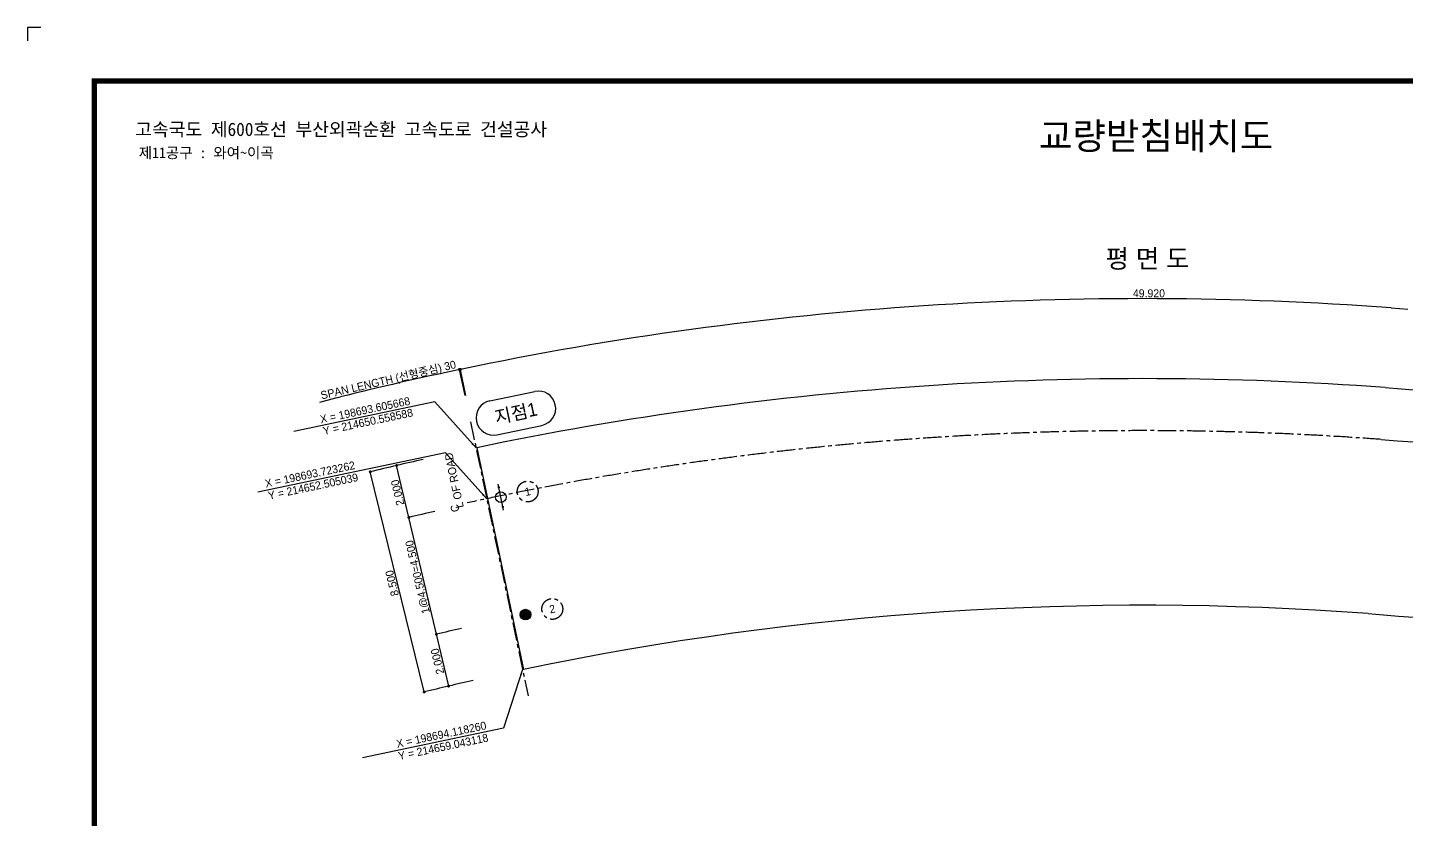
# Model space of a CAD drawing. Header units: feet. Extents: x 0 to 84100, y 0 to 59400.
# Drawn here: x 0 to 51681, y 29700 to 59400 of the extents above; entities that cross this region are included whole.
import ezdxf
from ezdxf.enums import TextEntityAlignment as Align

# ---------------------------------------------------------------- set-up
doc = ezdxf.new("R2010")
doc.units = ezdxf.units.FT
doc.header["$LTSCALE"] = 550
doc.header["$MEASUREMENT"] = 0
doc.linetypes.add('A-CENTR01', pattern=[2, 1.25, -0.25, 0.25, -0.25])
for name, color, linetype in [('CS-CNTL', 1, 'A-CENTR01'), ('CS-CONC-LEAN', 3, 'CONTINUOUS'), ('CS-CONC-MAJR', 4, 'CONTINUOUS'), ('CS-CONC-REFR', 4, 'A-CENTR01'), ('CS-DIML', 1, 'CONTINUOUS'), ('CS-DIMT', 3, 'CONTINUOUS'), ('CX-BORD-LIN1', 4, 'CONTINUOUS'), ('CX-BORD-LIN2', 3, 'CONTINUOUS'), ('CX-BORD-TEX2', 7, 'CONTINUOUS'), ('CX-BORD-TEX3', 6, 'CONTINUOUS'), ('CX-MISC', 2, 'CONTINUOUS'), ('CZ-TEX1', 6, 'CONTINUOUS'), ('CZ-TEX2', 3, 'CONTINUOUS')]:
    doc.layers.add(name, color=color, linetype=linetype)
doc.styles.add('A_STANDARD', font='')
doc.styles.add('TB_TEXT', font='')
doc.styles.add('TB_WBTXT', font='')
doc.styles.add('TB_WMTXT', font='')
doc.styles.get('A_STANDARD').set_extended_font_data('Dotum')
doc.styles.get('TB_TEXT').set_extended_font_data('DotumChe')
doc.styles.get('TB_WBTXT').set_extended_font_data('Dotum')
doc.styles.get('TB_WMTXT').set_extended_font_data('DotumChe')

# ---------------------------------------------------------------- blocks, each defined once
blk = doc.blocks.new('CXBLKA1-KHCA')
at = {"layer": 'CX-BORD-LIN1', "const_width": 2}
blk.add_lwpolyline([(796, -2.614797267597169e-12), (0, -3.410605131648481e-13), (0, 553.9999999999997), (795.9999999999998, 553.9999999999997)], close=True, dxfattribs=at)
at = {"layer": 'CX-MISC'}
blk.add_lwpolyline([(-20.00200001999224, 573.9999999999997), (-25, 573.9999999999997), (-25, 569.0020000199917)], dxfattribs=at)
at = {"layer": 'CX-BORD-LIN1', "style": 'TB_TEXT'}
for tag, height, p in [('TR_RNUM5', 3, (285.1051166181959, 32.63656332936267)), ('TR_RDAT5', 3.5, (317.5, 32.99999999999977)), ('TR_DGN5', 3.5, (451.1184542177598, 32.99999999999977)), ('TR_CHK5', 3.5, (491.1184542177598, 32.99999999999977)), ('TR_APP5', 3.5, (531.1184542177598, 33)), ('TR_RNUM4', 3, (285.1051166181959, 26.6365633293625)), ('TR_RDAT4', 3.5, (317.5, 26.9999999999996)), ('TR_DGN4', 3.5, (451.1184542177598, 26.9999999999996)), ('TR_CHK4', 3.5, (491.1184542177598, 26.9999999999996)), ('TR_APP4', 3.5, (531.1184542177598, 26.99999999999983)), ('TR_RNUM3', 3, (285.1051166181959, 20.63656332936364)), ('TR_RDAT3', 3.5, (317.5, 21.00000000000068)), ('TR_DGN3', 3.5, (451.1184542177598, 21.00000000000068)), ('TR_CHK3', 3.5, (491.1184542177598, 21.00000000000068)), ('TR_APP3', 3.5, (531.1184542177598, 21.00000000000091)), ('TR_RNUM2', 3, (285.1051166181959, 14.63656332936364)), ('TR_RDAT2', 3.5, (317.5, 15.00000000000068)), ('TR_DGN2', 3.5, (451.1184542177598, 15.00000000000068)), ('TR_CHK2', 3.5, (491.1184542177598, 15.00000000000068)), ('TR_APP2', 3.5, (531.1184542177598, 15.00000000000091)), ('TR_RDAT1', 3.5, (317.5, 8.999999999999602)), ('TR_DGN1', 3.5, (451.1184542177598, 8.999999999999602)), ('TR_CHK1', 3.5, (491.1184542177598, 8.999999999999602)), ('TR_APP1', 3.5, (531.1184542177598, 8.99999999999983)), ('TR_RNUM1', 3, (285.1051166181959, 8.636563329362502))]:
    blk.add_attdef(tag, text='', height=height, dxfattribs=at).set_placement(p, align=Align.MIDDLE_CENTER)
for tag, p in [('TR_RCON5', (342.3033138082338, 32.99999999999977)), ('TR_RCON4', (342.3033138082338, 26.9999999999996)), ('TR_RCON3', (342.3033138082338, 21.00000000000068)), ('TR_RCON2', (342.3033138082338, 15.00000000000068)), ('TR_RCON1', (342.3033138082338, 8.999999999999602))]:
    blk.add_attdef(tag, text='', height=3.5, dxfattribs=at).set_placement(p, align=Align.MIDDLE_LEFT)
at = {"layer": 'CX-BORD-LIN2', "style": 'TB_TEXT'}
blk.add_attdef('TD_VERSION', text='', height=3, rotation=90, dxfattribs=at).set_placement((800.499999405456, 48.01489921212237), align=Align.MIDDLE_CENTER)
at = {"layer": 'CX-BORD-TEX2', "style": 'TB_WMTXT'}
for tag, height, p in [('TB_CNAME', 5, (15.34476638720094, 531.8324131479245)), ('TB_CSCOP', 4, (16.63456755316179, 523.8324131479245))]:
    blk.add_attdef(tag, text='', height=height, dxfattribs=at).set_placement(p, align=Align.BOTTOM_LEFT)
at = {"layer": 'CX-BORD-TEX2', "style": 'TB_WBTXT'}
for tag, height, p in [('TB_MTITIL', 10, (397.9999999999999, 533.3264135606181)), ('TB_STITL', 7, (397.9999999999999, 518.3264135606181))]:
    blk.add_attdef(tag, text='', height=height, dxfattribs=at).set_placement(p, align=Align.MIDDLE_CENTER)
at = {"layer": 'CX-BORD-TEX3', "style": 'TB_TEXT'}
for tag, height, p in [('TD_LNDST', 4.500000000000001, (215, 31.49999999999909)), ('TD_DSECT', 4.500000000000001, (605.5, 31.50000000000023)), ('TD_DDIST', 4.500000000000001, (654.5, 31.50000000000034)), ('TD_DNAME_TOP', 4.500000000000001, (755, 27.95701132476654)), ('TD_CSECT', 4.500000000000001, (605.5, 22.50000000000023)), ('TD_CDIST', 4.500000000000001, (654.5, 22.50000000000028)), ('TD_DNAME_MAIN', 4.500000000000001, (755, 21.47309584254879)), ('TD_CCOMP', 4.500000000000001, (215.0000000000001, 13.59273296473054)), ('TD_HSCAL', 4.500000000000001, (620.8841087955549, 13.74838269424743)), ('TD_VSCAL', 4.500000000000001, (656.8614607241562, 13.74838269424743)), ('TD_DNAME_BOT', 3, (755, 15.24894304459792)), ('TD_FIELD', 4.500000000000001, (180, 5.125020286179335)), ('TD_CSTEP', 4.500000000000001, (250.7440000000001, 5.125020286178881)), ('TD_DWGCODE', 4.500000000000001, (637, 4.79080374170087)), ('TD_DWGNO', 4.500000000000001, (755, 5.001673382306194))]:
    blk.add_attdef(tag, text='', height=height, dxfattribs=at).set_placement(p, align=Align.MIDDLE_CENTER)
for tag, height, width, p in [('TD_DCOMP', 4.500000000000001, 0.95, (215.0000000000001, 22.58754437093)), ('TD_CNAME', 5, 0.78, (65, 7.595640316786557))]:
    blk.add_attdef(tag, text='', height=height, dxfattribs=dict(at, width=width)).set_placement(p, align=Align.MIDDLE_CENTER)
blk = doc.blocks.new('CZDIMD1-2')
at = {"layer": 'CS-DIML', "const_width": 0.5}
blk.add_lwpolyline([(0.25, 0, 1), (-0.25, 0, 1)], format="xyb", close=True, dxfattribs=at)

msp = doc.modelspace()

# ---------------------------------------------------------------- linework, layer by layer
at = {"layer": 'CS-CNTL'}
for p, q in [((16603.40213729741, 44615.46058792836), (18758.13965829741, 34338.92876992835)), ((50739.0361222974, 43951.32137192835), (50739.03648029742, 43951.32134492836))]:
    msp.add_line(p, q, dxfattribs=at)
msp.add_lwpolyline([(50739.03945229741, 43951.32112392836), (51337.27174729743, 43905.30616492836), (51935.26854129741, 43856.32552692835)], dxfattribs=at)
for centre, start, end in [((41834.35243929742, -75717.83342007165), 85.74441506234618, 102.1965593978759), ((41834.35279729741, -75717.83344607164), 85.74441363935604, 85.74441506234618)]:
    msp.add_arc(centre, 120000, start, end, dxfattribs=at)
at = {"layer": 'CS-CONC-LEAN'}
msp.add_line((17838.44262229741, 41297.11781292836), (17637.55778729741, 42276.73267792835), dxfattribs=at)
at = {"layer": 'CS-CONC-LEAN', "const_width": 200}
msp.add_lwpolyline([(18761.46850829742, 37382.65265492836, 1), (18561.46850829742, 37382.65265492836, 1)], format="xyb", close=True, dxfattribs=at)
at = {"layer": 'CS-CONC-LEAN'}
for centre in [(17738.00020429742, 41786.92524492835), (18661.46850829742, 37382.65265492836)]:
    msp.add_circle(centre, 200, dxfattribs=at)
for points in [[(17637.55778729741, 42276.73267792835), (17618.70976929742, 42119.74620592836), (17637.55778729741, 42276.73267792835), (17716.67125629741, 42139.83468992836)], [(17838.44262229741, 41297.11781292836), (17759.32915329741, 41434.01580092836), (17838.44262229741, 41297.11781292836), (17857.29064029742, 41454.10428492835)]]:
    msp.add_solid(points, dxfattribs=at)
at = {"layer": 'CS-CONC-MAJR'}
for p, q in [((50883.73723229743, 45895.94513692836), (50883.73759029742, 45895.94510992835)), ((16837.97751129742, 43642.89605392836), (18582.28889429741, 35323.79859692835)), ((50252.98880429741, 37419.38000592835), (50252.98916229742, 37419.37997892836))]:
    msp.add_line(p, q, dxfattribs=at)
for points in [[(50883.74061029742, 45895.94488592836), (51491.65371229741, 45849.18532992835), (52099.2465932974, 45799.41873092836)], [(50252.99197229743, 37419.37976992835), (50818.70668529742, 37375.86589192836), (51384.47047029741, 37329.52527892835), (51950.27124129742, 37280.37992692836)]]:
    msp.add_lwpolyline(points, dxfattribs=at)
for centre, radius, start, end in [((41834.35243929742, -75717.83342007165), 121950, 85.74441506234618, 101.8278789351693), ((41834.35279729741, -75717.83344607164), 121950, 85.74441363935604, 85.74441506234618), ((41834.35243929742, -75717.83342007165), 113450, 85.74441506234618, 101.8268229047192), ((41834.35279729741, -75717.83344607164), 113450, 85.74441363935604, 85.74441506234618)]:
    msp.add_arc(centre, radius, start, end, dxfattribs=at)
at = {"layer": 'CS-CONC-REFR'}
for centre in [(18743.63224729741, 41997.78170292835), (19667.10055029741, 37593.50911192835)]:
    msp.add_circle(centre, 390, dxfattribs=at)
at = {"layer": 'CS-DIML'}
for p, q in [((51106.35432429743, 48887.67400692836), (51106.35468229742, 48887.67397992835)), ((16398.18904029741, 45594.17790392836), (16182.71528829742, 46621.83108592835)), ((16428.51783729742, 45600.53315392836), (16213.30100529741, 46628.24017192836)), ((11722.92533429741, 45549.65792792835), (11722.92234829742, 45549.65718592836)), ((15268.06375229741, 45357.21825692835), (9982.990245797417, 44249.06753192835)), ((16808.61523429741, 43636.74327192835), (15268.06375229741, 45357.21825692835)), ((15668.22929129741, 43448.71948992836), (8625.772706222138, 41972.08849114771)), ((17208.78077429741, 41728.24450592836), (15668.22929129741, 43448.71948992836)), ((14292.11047429741, 41027.30526892836), (13832.88176229742, 42973.86864892836)), ((14865.36220529742, 34480.06159492835), (12844.76796029741, 42736.40454492836)), ((15325.37507429742, 36647.53766492836), (14292.11047429741, 41027.30526892836)), ((15784.60378629742, 34700.97428592836), (15325.37507429742, 36647.53766492836)), ((18552.92656129741, 35317.64608592835), (17833.22746729742, 33123.25180592835)), ((17833.22746729742, 33123.25180592835), (12548.15396079742, 32015.10108092835))]:
    msp.add_line(p, q, dxfattribs=at)
for points in [[(51106.35777629743, 48887.67374992836), (51729.16442829743, 48839.76866192836)], [(10948.41602729741, 45354.73424192835), (11553.79407429742, 45507.53660692836), (11722.90657829742, 45549.65327092836)]]:
    msp.add_lwpolyline(points, dxfattribs=at)
for centre, radius, start, end in [((41834.35243929742, -75717.83342007165), 124950, 85.74441506234618, 101.8276498932445), ((41834.35279729741, -75717.83344607164), 124950, 85.74441363935604, 85.74441506234618), ((41834.35243929742, -75717.83342007165), 124950, 101.8419738381442, 103.9448505577091), ((41834.35243929742, -75717.83342007165), 124950, 101.8276498932445, 101.8419738381442), ((41834.35542629741, -75717.83267807165), 124950, 103.9448505577091, 103.9448594199969), ((41834.35243929742, -75717.83342007165), 121950, 103.2743683252976, 103.751833154541), ((41834.35243929742, -75717.83342007165), 121950, 102.7969034960995, 103.2743683252976), ((41834.35243929742, -75717.83342007165), 119950, 102.7969034960995, 103.2743683252976), ((41834.35243929742, -75717.83342007165), 115450, 102.7969034960995, 103.2743683252976), ((41834.35243929742, -75717.83342007165), 113450, 103.2743683252976, 103.751833154541), ((41834.35243929742, -75717.83342007165), 113450, 102.7969034960995, 103.2743683252976)]:
    msp.add_arc(centre, radius, start, end, dxfattribs=at)
for points in [[(16808.61523429741, 43636.74327192835), (16689.17419229742, 43825.10006592835), (16808.61523429741, 43636.74327192835), (16634.54177529742, 43776.18098292835)], [(17208.78077429741, 41728.24450592836), (17089.33973229742, 41916.60129992836), (17208.78077429741, 41728.24450592836), (17034.70731429741, 41867.68221692836)], [(18552.92656129741, 35317.64608592835), (18449.52531329742, 35120.02871192835), (18552.92656129741, 35317.64608592835), (18519.20669129741, 35097.17519292836)]]:
    msp.add_solid(points, dxfattribs=at)
at = {"layer": 'CZ-TEX2'}
for p, q in [((17327.59651337306, 45400.33176092835), (19010.99029637306, 45753.29828792835)), ((17594.37353937306, 44127.99924992835), (19277.76732337306, 44480.96577692836))]:
    msp.add_line(p, q, dxfattribs=at)
for centre, start, end in [((19144.37881037306, 45117.13203192835), 281.8419738381441, 101.8419738381441), ((17460.98502637306, 44764.16550492836), 101.8419738381441, 281.8419738381441)]:
    msp.add_arc(centre, 650, start, end, dxfattribs=at)

# ---------------------------------------------------------------- block references
at = {"layer": 'CS-DIML', "xscale": 110.0000000000007, "yscale": 110.0000000000007, "zscale": 110.0000000000007, "rotation": 278.3846560000023}
for p in [(16192.97594329741, 46572.89522092835), (16223.54942629742, 46579.30174292836), (16223.54942629742, 46579.30174292836), (13832.88176229742, 42973.86864892836), (12844.76796029741, 42736.40454492836), (14292.11047429741, 41027.30526892836), (14292.11047429741, 41027.30526892836), (15325.37507429742, 36647.53766492836), (15325.37507429742, 36647.53766492836), (15784.60378629742, 34700.97428592836), (14865.36220529742, 34480.06159492835)]:
    msp.add_blockref('CZDIMD1-2', p, dxfattribs=at)
at = {"layer": 'CX-MISC'}
ref = msp.add_blockref('CXBLKA1-KHCA', (2500, 2000.000000000036), dxfattribs=dict(at, xscale=100, yscale=100, zscale=100))
ref.add_attrib('TB_MTITIL', '교량받침배치도', dxfattribs={"layer": 'CX-BORD-TEX2', "height": 1000, "style": 'TB_WBTXT'}).set_placement((42300, 55332.64135606123), align=Align.MIDDLE_CENTER)
ref.add_attrib('TB_CNAME', '고속국도 제600호선 부산외곽순환 고속도로 건설공사', dxfattribs={"layer": 'CX-BORD-TEX2', "height": 500, "style": 'TB_WMTXT'}).set_placement((4034.47663871944, 55183.24131479209), align=Align.BOTTOM_LEFT)
ref.add_attrib('TB_CSCOP', '제11공구 : 와여~이곡', dxfattribs={"layer": 'CX-BORD-TEX2', "height": 400, "style": 'TB_WMTXT'}).set_placement((4163.456755317748, 54383.24131479209), align=Align.BOTTOM_LEFT)

# ---------------------------------------------------------------- texts
at = {"layer": 'CS-CONC-REFR', "style": 'A_STANDARD'}
for s, p in [('1', (18774.41421129741, 41850.97410492835)), ('2', (19697.88251529742, 37446.70151492835))]:
    msp.add_text(s, height=300, rotation=371.8419740000001, dxfattribs=at).set_placement(p, align=Align.CENTER)
at = {"layer": 'CS-DIMT', "style": 'A_STANDARD'}
for s, rotation, p in [('49.920', 359.910128, (42030.42318329742, 49282.01280492835)), ('SPAN LENGTH (선형중심) 30', 373.127548, (13552.62377929741, 46040.71381192836)), ('X = 198693.605668', 371.8419740000001, (12680.12740518939, 44907.00177852335)), ('Y = 214650.558588', 371.8419740000001, (12786.71451793221, 44470.64304218584)), ('X = 198693.723262', 371.8419740000001, (10616.08509455886, 42496.45074810873)), ('Y = 214652.505039', 371.8419740000001, (10732.21497244536, 42043.9930562962)), ('2.000', 463.274368, (14013.44918829741, 41989.00513392835)), ('1@4.500=4.500', 463.274368, (14761.01376529742, 38826.15085292835)), ('8.500', 463.751833, (13807.43165229741, 38596.56510992836)), ('2.000', 463.274368, (15508.57834229742, 35663.29657192835)), ('X = 198694.118260', 371.8419740000001, (15537.11658273872, 32735.63071230844)), ('Y = 214659.043118', 371.8419740000001, (15609.43186531893, 32278.50504117446))]:
    msp.add_text(s, height=300, rotation=rotation, dxfattribs=at).set_placement(p, align=Align.CENTER)
for s, p in [('L OF ROAD', (16353.64021632358, 41411.94410586898)), ('C', (16193.04737390361, 41263.51771553917))]:
    msp.add_text(s, height=300, rotation=101.8983, dxfattribs=at).set_placement(p)
at = {"layer": 'CZ-TEX1', "style": 'A_STANDARD'}
msp.add_text('평 면 도', height=700, dxfattribs=at).set_placement((41975.64575140778, 50384.42256302417), align=Align.CENTER)
at = {"layer": 'CZ-TEX2', "style": 'A_STANDARD'}
msp.add_text('지점1', height=500, rotation=371.8419740000001, dxfattribs=at).set_placement((18353.98519237306, 44695.96943992835), align=Align.CENTER)

doc.saveas('drawing.dxf')
